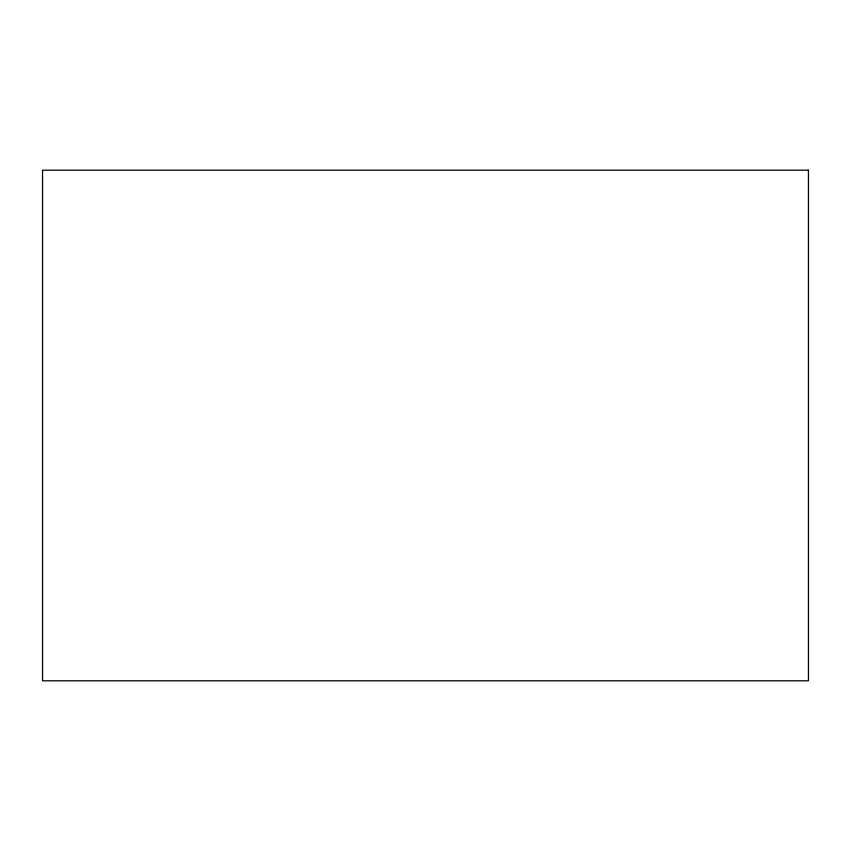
<?xml version="1.0" encoding="UTF-8"?>
<svg xmlns="http://www.w3.org/2000/svg" width="851" height="851" viewBox="0 0 851 851"><rect width="100%" height="100%" fill="white"/><g stroke="black" fill="none" stroke-linecap="round" stroke-linejoin="round"><path stroke-width="1.28" d="M808.45 170.2L42.55 170.2L42.55 680.8L808.45 680.8L808.45 170.2"/></g></svg>
